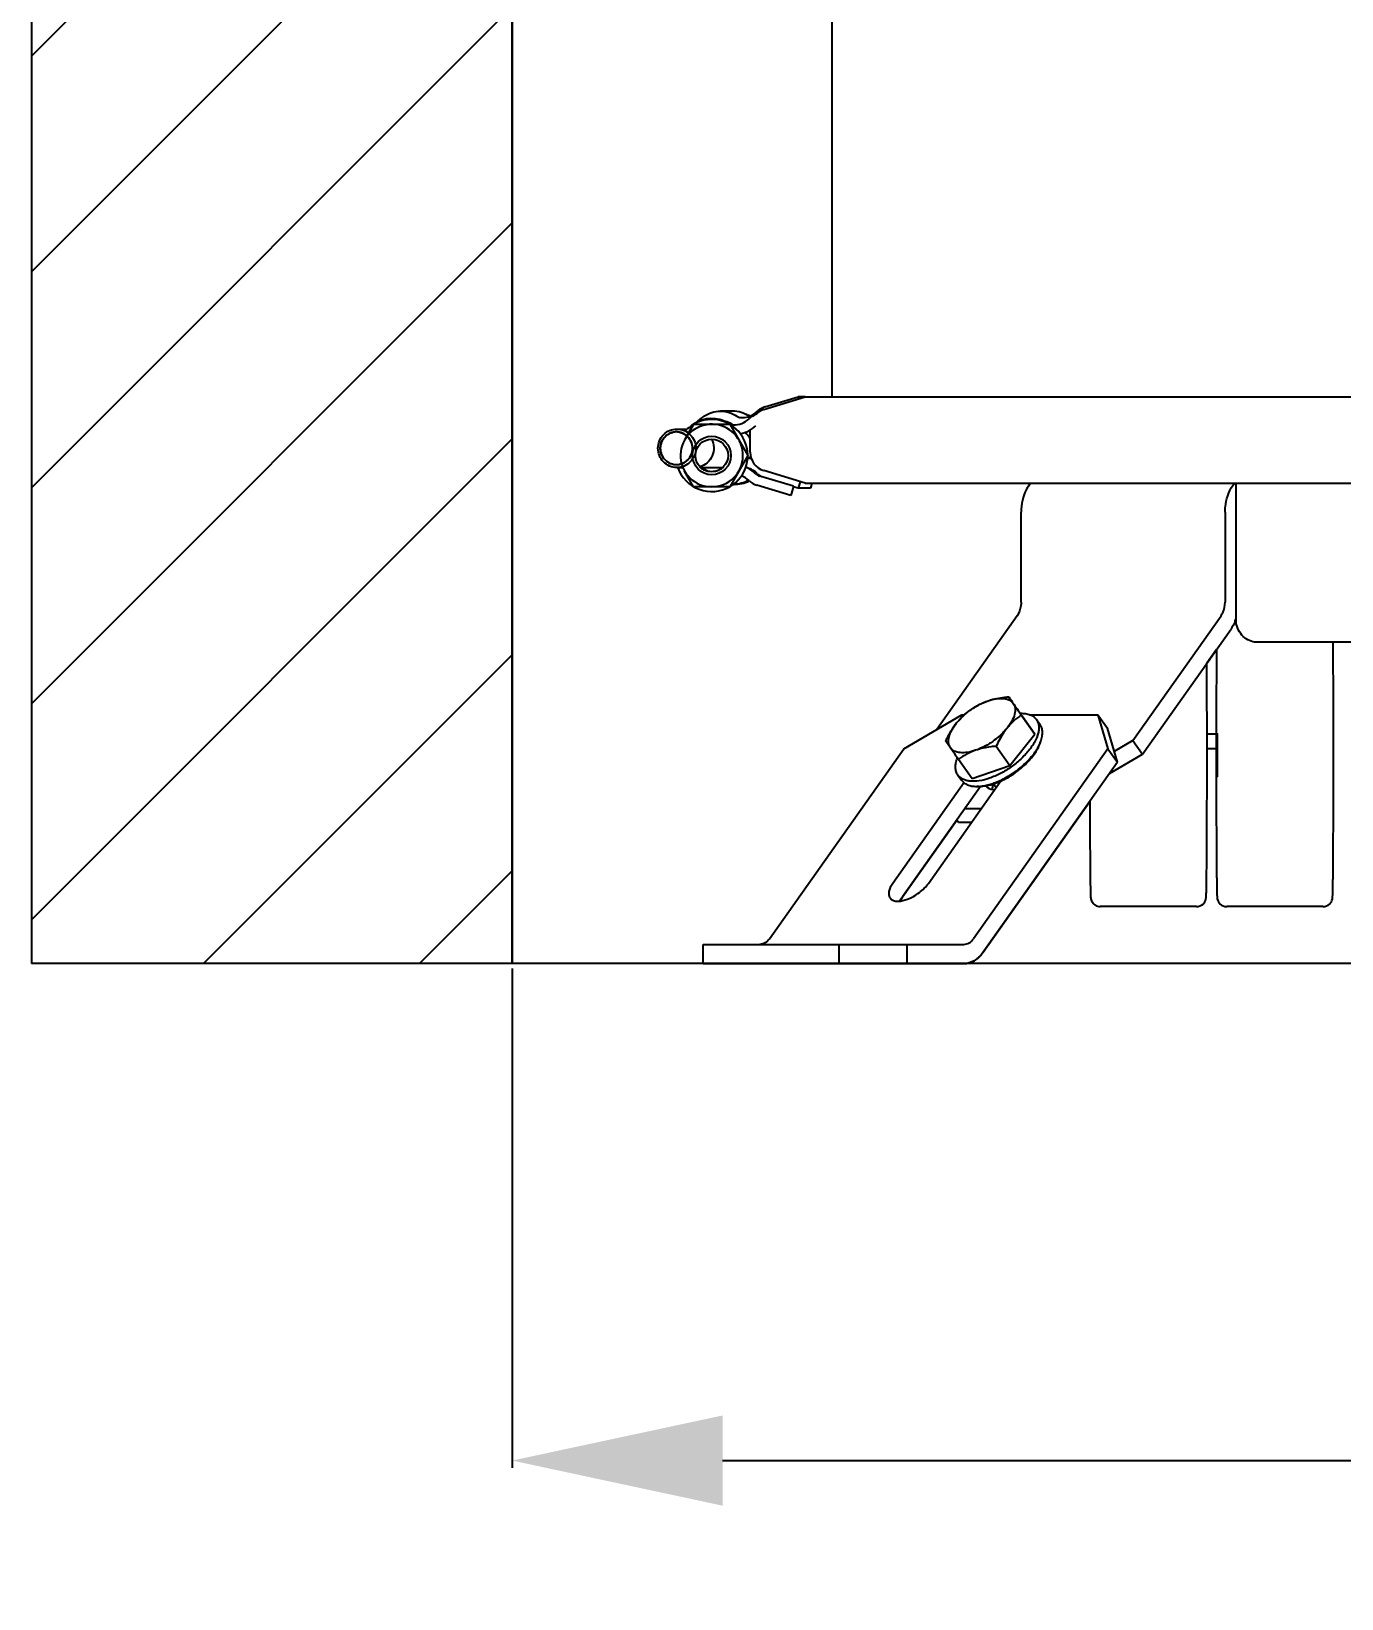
# Model space of a CAD drawing. Header units: millimetres. Extents: x 14017 to 18361, y 6223 to 10695.
# Drawn here: x 17336.2 to 17608.7, y 7869.7 to 8195.5 of the extents above; entities that cross this region are included whole.
import ezdxf

# ---------------------------------------------------------------- set-up
doc = ezdxf.new("R2010")
doc.units = ezdxf.units.MM
doc.header["$LTSCALE"] = 384.175
doc.header["$PDMODE"] = 3
doc.header["$PDSIZE"] = 8
doc.layers.get('0').update_dxf_attribs({"linetype": 'CONTINUOUS'})
doc.layers.get('Defpoints').update_dxf_attribs({"linetype": 'CONTINUOUS'})
doc.styles.get("Standard").update_dxf_attribs({"font": 'calibri.ttf'})
doc.dimstyles.get("Standard").update_dxf_attribs({"dimtxt": 43.75, "dimasz": 43.75, "dimexe": 1.5, "dimexo": 1, "dimtad": 1, "dimdsep": 46, "dimtxsty": 'Standard', "dimblk": '_FILLED', "dimblk1": '_FILLED', "dimblk2": '_FILLED', "dimcen": 0.09, "dimazin": 2, "dimtol": 1, "dimtp": 0.01, "dimtm": 0.01, "dimtfac": 1, "dimtofl": 0, "dimtmove": 0, "dimatfit": 3, "dimldrblk": '_FILLED', "dimfxl": 1, "dimtolj": 1, "dimarcsym": 0})

# ---------------------------------------------------------------- blocks, each defined once
blk = doc.blocks.new('_FILLED')
at = {"color": 0, "linetype": 'ByBlock'}
blk.add_solid([(0, 0), (-1, 0.2143), (-1, -0.2143)], dxfattribs=at)
blk = doc.blocks.new('*D315')
at = {"color": 0, "lineweight": -2}
for p, q in [((17436.23, 8000.7), (17436.23, 7896.87)), ((18169.52, 8000.7), (18169.52, 7896.87)), ((17479.98, 7898.37), (17753.54, 7898.37)), ((18125.77, 7898.37), (17852.22, 7898.37))]:
    blk.add_line(p, q, dxfattribs=at)
at = {"layer": 'Defpoints', "color": 0}
for p in [(17436.23, 8001.7), (18169.52, 8001.7), (18169.52, 7898.37)]:
    blk.add_point(p, dxfattribs=at)
at = {"color": 0, "linetype": 'ByBlock', "lineweight": -2, "xscale": 43.75, "yscale": 43.75, "zscale": 43.75, "rotation": 180}
blk.add_blockref('_FILLED', (17436.23, 7898.37), dxfattribs=at)
at = {"color": 0, "linetype": 'ByBlock', "lineweight": -2, "xscale": 43.75, "yscale": 43.75, "zscale": 43.75}
blk.add_blockref('_FILLED', (18169.52, 7898.37), dxfattribs=at)
at = {"color": 0, "insert": (17802.88, 7898.37), "char_height": 43.75, "attachment_point": 5}
blk.add_mtext('\\A1;735', dxfattribs=at)

msp = doc.modelspace()

# ---------------------------------------------------------------- hatches: boundary and pattern name
h = msp.add_hatch()
h.set_pattern_fill('ANSI31', color=256, scale=10)
h.set_pattern_definition([(45, (12648.91, 6152.246), (-22.45064, 22.45064), [])])
h.paths.add_polyline_path([(17336.23173, 10190.93502), (17336.23173, 10445.00949), (17436.23173, 10445.00949), (17436.23173, 10240.93502), (17436.23173, 10190.93502)])
h.paths.add_polyline_path([(17436.23173, 10079.29268), (17336.23173, 10079.29268), (17336.23173, 9970.93502), (17436.23173, 9970.93502)])
h.paths.add_polyline_path([(17436.23173, 10079.29268), (17336.23173, 10079.29268), (17336.23173, 9970.93502), (17336.23173, 8001.69523), (17436.23173, 8001.69523), (17436.23173, 9882.93502), (17436.23173, 9920.93502), (17436.23173, 9970.93502)])

# ---------------------------------------------------------------- linework, layer by layer
for p, q in [((17336.23173, 10445.00949), (17336.23173, 8001.69523)), ((17436.23173, 8001.69523), (17436.23173, 10445.00949)), ((17436.23173, 9882.93502), (17436.23173, 8001.69523)), ((17436.23173, 8001.69523), (17336.23173, 8001.69523)), ((18169.5206, 8001.69523), (17436.23173, 8001.69523)), ((17475.94615, 8001.69523), (17436.23173, 8001.69523))]:
    msp.add_line(p, q)
at = {"linetype": 'Continuous'}
for p, q in [((17502.73427, 8215.93502), (17502.73427, 8119.50494)), ((17488.56479, 8116.88032), (17497.14953, 8119.50494)), ((17488.79608, 8117.43201), (17495.71324, 8119.53932)), ((17497.14953, 8119.53931), (17495.71324, 8119.53932)), ((17495.84155, 8119.10505), (17495.71324, 8119.53932)), ((17497.14953, 8119.50494), (18148.31901, 8119.50494)), ((17482.06627, 8116.53501), (17479.53943, 8116.53502)), ((17483.95198, 8115.20832), (17484.12953, 8115.20461)), ((17470.49213, 8112.83509), (17472.65766, 8112.83507)), ((17472.1086, 8110.59353), (17472.57271, 8111.39457)), ((17472.57271, 8111.39457), (17473.98998, 8113.84069)), ((17473.98998, 8113.84069), (17481.49552, 8113.82934)), ((17481.49552, 8113.82934), (17483.36692, 8110.57651)), ((17485.73427, 8108.01495), (17485.73427, 8112.65445)), ((17483.36692, 8110.57651), (17485.23847, 8107.32368)), ((17470.49212, 8104.83509), (17471.67215, 8104.83508)), ((17475.42868, 8104.83505), (17480.03632, 8104.83502)), ((17485.23847, 8107.32368), (17483.3571, 8104.07652)), ((17485.91995, 8106.86543), (17485.20561, 8106.86543)), ((17497.14953, 8101.56511), (17488.56479, 8104.18973)), ((17473.97033, 8100.8407), (17472.09878, 8104.09354)), ((17483.3571, 8104.07652), (17481.47587, 8100.82936)), ((17482.2244, 8101.33501), (17482.37899, 8101.335)), ((17494.15771, 8099.03073), (17487.13366, 8101.13804)), ((17487.41243, 8103.16901), (17487.50878, 8103.32618)), ((17494.73243, 8100.94637), (17487.70838, 8103.05368)), ((17494.73243, 8100.94637), (17494.15771, 8099.03073)), ((17496.11252, 8101.88215), (17495.71324, 8100.53073)), ((17497.14953, 8101.56511), (18148.31901, 8101.56511)), ((17498.54569, 8101.56511), (17498.24008, 8100.53071)), ((17586.74871, 8101.56511), (17586.74871, 8072.53502)), ((17481.47587, 8100.82936), (17473.97033, 8100.8407)), ((17495.71324, 8100.53073), (17494.70031, 8100.83932)), ((17498.24008, 8100.53071), (17495.71324, 8100.53073)), ((17542.06845, 8076.84873), (17542.06845, 8095.53502)), ((17584.48947, 8095.53502), (17584.48947, 8076.84873)), ((17541.23992, 8074.02031), (17524.5222, 8050.38088)), ((17565.31546, 8048.07918), (17583.66094, 8074.02031)), ((17567.31571, 8045.25075), (17585.66119, 8071.19188)), ((17699.88866, 8068.53502), (17590.99153, 8068.53502)), ((17582.71462, 8066.98407), (17580.69699, 8064.13036)), ((17539.48357, 8057.18726), (17542.32666, 8053.16702)), ((17517.69219, 8046.37987), (17529.76299, 8053.45094)), ((17529.76299, 8053.45094), (17530.31183, 8053.45094)), ((17531.47519, 8054.37079), (17531.62039, 8054.47426)), ((17531.62039, 8054.47426), (17531.71447, 8054.54001)), ((17542.12005, 8053.39544), (17544.96315, 8049.37521)), ((17544.96315, 8049.37521), (17542.32666, 8053.16702)), ((17543.85365, 8053.45094), (17558.04367, 8053.45094)), ((17545.26868, 8052.43896), (17546.01878, 8051.3783)), ((17558.04367, 8053.45094), (17560.04392, 8050.62251)), ((17558.04367, 8053.45094), (17560.11321, 8046.37987)), ((17539.74055, 8042.87315), (17544.96315, 8049.37521)), ((17562.11346, 8043.55144), (17560.04392, 8050.62251)), ((17582.6518, 8049.38846), (17580.74148, 8049.38846)), ((17489.74868, 8006.8668), (17517.69219, 8046.37987)), ((17560.11321, 8046.37987), (17532.1697, 8006.8668)), ((17536.89745, 8046.89338), (17539.74055, 8042.87315)), ((17546.02079, 8047.49144), (17546.18742, 8047.96292)), ((17560.11321, 8046.37987), (17562.11346, 8043.55144)), ((17565.31546, 8048.07918), (17561.45088, 8045.81531)), ((17565.31546, 8048.07918), (17567.31571, 8045.25075)), ((17580.74313, 8046.38846), (17582.65017, 8046.38846)), ((17529.03837, 8044.18314), (17531.88146, 8040.16291)), ((17531.88146, 8040.16291), (17539.74055, 8042.87315)), ((17562.11346, 8043.55144), (17534.16996, 8004.03838)), ((17560.4857, 8041.24974), (17567.31571, 8045.25075)), ((17530.20004, 8039.32268), (17515.38994, 8018.3807)), ((17522.81362, 8018.3807), (17537.86355, 8039.66182)), ((17528.93944, 8040.89098), (17529.68954, 8039.83031)), ((17536.34858, 8039.07373), (17536.89812, 8038.29666)), ((17533.65324, 8038.54878), (17517.39019, 8015.55227)), ((17533.35359, 8038.53324), (17532.85352, 8038.53324)), ((17530.39184, 8033.93704), (17533.81501, 8033.93704)), ((17534.21145, 8004.03838), (17556.36409, 8035.37093)), ((17517.42329, 8015.55227), (17528.72779, 8031.54128)), ((17528.71268, 8031.56265), (17529.03377, 8031.10862)), ((17529.03377, 8031.10862), (17531.81476, 8031.10862)), ((17578.54807, 8013.53502), (17558.54851, 8013.53502)), ((17604.84479, 8013.53502), (17584.84523, 8013.53502)), ((17475.94615, 8005.69523), (17530.16945, 8005.69523)), ((17475.94615, 8001.69523), (17475.94615, 8005.69523)), ((17504.22683, 8001.69523), (17504.22683, 8005.69523)), ((17518.36896, 8001.69523), (17518.36896, 8005.69523)), ((17475.94615, 8001.69523), (17530.16945, 8001.69523))]:
    msp.add_line(p, q, dxfattribs=at)
for radius in [4, 3.4]:
    msp.add_circle((17477.73285, 8107.33502), radius, dxfattribs=at)
for centre, radius, start, end in [((17489.94918, 8113.66511), 3.93944, 107.0200952, 125.470028), ((17477.73394, 8108.53502), 6.5, 57.5350906, 125.393709), ((17477.73371, 8107.33502), 7.5, 300.0148233, 119.8235551), ((17479.61836, 8110.09209), 6.46596, 122.9298592, 139.9339925), ((17482.07036, 8110.1517), 4.3838, 106.8757623, 108.2526733), ((17482.2966, 8115.70665), 2, 237.5350906, 267.6536916), ((17482.39608, 8118.13461), 4.43, 267.6536916, 314.2941479), ((17482.36221, 8109.00388), 7.33378, 62.8778128, 70.661595), ((17488.28311, 8112.10072), 4, 106.6999999, 134.2941479), ((17486.56576, 8117.16551), 1.95997, 237.1372072, 239.9969309), ((17489.73427, 8113.0551), 4, 106.9999999, 134.7109531), ((17489.96505, 8113.64944), 3.96142, 125.5254398, 134.7294511), ((17470.38944, 8108.92267), 3.31242, 90.0274532, 103.0594115), ((17470.38628, 8108.92275), 3.31233, 76.9684241, 89.972707), ((17477.73285, 8107.33502), 6.5, 197.0260666, 195.1501186), ((17477.73371, 8107.33502), 7.5, 120.0383772, 132.7043365), ((17484.04623, 8117.12603), 3.92185, 237.1377817, 240.6722304), ((17482.39608, 8118.13461), 6.43, 281.7379293, 314.2941479), ((17482.36063, 8108.90751), 3.93123, 54.0164061, 54.7039906), ((17482.35312, 8108.89767), 3.94361, 49.4063558, 54.0120726), ((17489.73427, 8108.01495), 4, 180, 253.0000001), ((17470.38943, 8108.74742), 3.31233, 256.9684241, 269.972707), ((17470.38626, 8108.74751), 3.31242, 270.0274532, 283.0594115), ((17477.73371, 8107.33502), 7.5, 199.5017795, 299.8235222), ((17479.57566, 8109.92761), 6.40039, 232.7881031, 245.4246452), ((17482.1884, 8108.78937), 7.49751, 213.1745484, 216.5867863), ((17477.73394, 8108.53502), 4.5, 249.3985923, 290.3519846), ((17482.39608, 8098.93544), 6.43, 45.7058521, 67.9385787), ((17484.12595, 8100.60518), 6.26071, 72.1112254, 80.0767551), ((17486.56606, 8102.90401), 1.96054, 120.0019906, 122.484714), ((17481.97111, 8108.82506), 4.22958, 332.3589899, 337.4236716), ((17482.39608, 8098.93544), 4.43, 45.7058521, 70.1170315), ((17488.28311, 8104.96933), 4, 225.7058521, 253.3000001), ((17482.36108, 8108.66733), 7.33537, 295.5097431, 295.6874657), ((17488.28311, 8104.96933), 2, 225.7058521, 253.3000001), ((17481.98591, 8108.75411), 7.44274, 313.4675421, 315.3129338), ((17489.96492, 8106.42258), 3.96272, 225.2919132, 241.8168514), ((17482.30429, 8108.74828), 7.43468, 312.1267359, 313.747849), ((17577.74461, 8076.44661), 9.5216, 337.7984914, 341.7667065), ((17522.93074, 8011.65839), 6.74495, 144.7389797, 144.8901122), ((17528.25873, 8008.24704), 7.29024, 324.520105, 324.739101)]:
    msp.add_arc(centre, radius, start, end, dxfattribs=at)
for points, knots in [([(17476.10339, 8115.51921), (17476.61079, 8115.84701), (17477.72368, 8116.36), (17478.93676, 8116.53503), (17479.53943, 8116.53502)], [0, 0, 0, 0, 0.500582873, 1, 1, 1, 1]), ([(17479.53943, 8116.53502), (17480.14209, 8116.53502), (17481.35514, 8116.35998), (17482.468, 8115.847), (17482.97539, 8115.51921)], [0, 0, 0, 0, 0.499417158, 1, 1, 1, 1]), ([(17485.50223, 8115.51919), (17484.99488, 8115.84695), (17483.88214, 8116.35992), (17482.6692, 8116.53495), (17482.0666, 8116.535)], [0, 0, 0, 0, 0.500586104, 1, 1, 1, 1]), ([(17482.97539, 8115.51921), (17483.04805, 8115.47226), (17483.34881, 8115.3046), (17483.69481, 8115.21902), (17483.95198, 8115.20832)], [0, 0, 0, 0, 0.251561221, 1, 1, 1, 1]), ([(17484.12953, 8115.20462), (17484.68865, 8115.20453), (17485.82023, 8115.42772), (17486.77838, 8116.06868), (17487.17717, 8116.46378)], [0, 0, 0, 0, 0.498998549, 1, 1, 1, 1]), ([(17470.49212, 8104.83509), (17469.97949, 8104.83509), (17468.9406, 8105.04448), (17467.63123, 8105.93652), (17466.75691, 8107.26777), (17466.45085, 8108.83509), (17466.75692, 8110.40241), (17467.63124, 8111.73367), (17468.9406, 8112.6257), (17469.97949, 8112.83509), (17470.49213, 8112.83509)], [0, 0, 0, 0, 0.124114877, 0.248748622, 0.374116319, 0.499999969, 0.625883628, 0.751251347, 0.875885114, 1, 1, 1, 1]), ([(17469.64253, 8105.52039), (17469.27755, 8105.60497), (17468.56941, 8105.90399), (17467.44106, 8106.92493), (17466.77293, 8108.83418), (17467.44013, 8110.74377), (17468.56799, 8111.76528), (17469.276, 8112.06466), (17469.64096, 8112.14942)], [0, 0, 0, 0, 0.125029964, 0.250635059, 0.499996006, 0.749356811, 0.874965638, 1, 1, 1, 1]), ([(17470.38786, 8112.23509), (17469.95211, 8112.23509), (17469.06905, 8112.05711), (17467.95611, 8111.29886), (17467.21293, 8110.16732), (17466.95274, 8108.83509), (17467.21292, 8107.50287), (17467.9561, 8106.37132), (17469.06905, 8105.61308), (17469.9521, 8105.43509), (17470.38785, 8105.43509)], [0, 0, 0, 0, 0.12411685, 0.248748527, 0.37411579, 0.500000031, 0.625884263, 0.751251504, 0.87588316, 1, 1, 1, 1]), ([(17470.38785, 8105.43509), (17470.82359, 8105.43509), (17471.70665, 8105.61307), (17472.8196, 8106.37132), (17473.56278, 8107.50286), (17473.82296, 8108.83509), (17473.56278, 8110.16731), (17472.8196, 8111.29886), (17471.70666, 8112.0571), (17470.8236, 8112.23509), (17470.38786, 8112.23509)], [0, 0, 0, 0, 0.12411685, 0.248748527, 0.37411579, 0.500000031, 0.625884263, 0.751251504, 0.87588316, 1, 1, 1, 1]), ([(17470.49213, 8112.83509), (17471.00476, 8112.83509), (17472.04365, 8112.62569), (17473.35302, 8111.73366), (17474.22733, 8110.40241), (17474.5334, 8108.83509), (17474.22733, 8107.26776), (17473.35301, 8105.93651), (17472.04364, 8105.04448), (17471.00475, 8104.83509), (17470.49212, 8104.83509)], [0, 0, 0, 0, 0.124114877, 0.248748622, 0.374116319, 0.499999969, 0.625883628, 0.751251347, 0.875885114, 1, 1, 1, 1]), ([(17471.13317, 8112.14978), (17471.49816, 8112.06521), (17472.20629, 8111.76619), (17473.33465, 8110.74525), (17474.00277, 8108.836), (17473.33558, 8106.92641), (17472.20771, 8105.9049), (17471.4997, 8105.60552), (17471.13474, 8105.52076)], [0, 0, 0, 0, 0.125029964, 0.250635059, 0.499996006, 0.749356811, 0.874965638, 1, 1, 1, 1]), ([(17477.68078, 8110.72888), (17477.95718, 8110.20663), (17478.28027, 8109.02213), (17477.96047, 8107.22356), (17476.90955, 8105.73585), (17475.8413, 8105.14558), (17475.27926, 8104.98484)], [0, 0, 0, 0, 0.250891076, 0.501930179, 0.75178412, 1, 1, 1, 1]), ([(17485.73635, 8110.77167), (17485.66985, 8110.90162), (17485.37878, 8111.40492), (17484.98146, 8111.84655), (17484.64324, 8112.12014)], [0, 0, 0, 0, 0.251256282, 1, 1, 1, 1]), ([(17487.17717, 8103.60627), (17486.89912, 8103.88174), (17486.26724, 8104.35944), (17485.5301, 8104.64992), (17485.15123, 8104.7425)], [0, 0, 0, 0, 0.50088075, 1, 1, 1, 1]), ([(17485.42167, 8102.15367), (17484.93244, 8101.90032), (17483.89419, 8101.50311), (17482.79299, 8101.35056), (17482.24308, 8101.33716)], [0, 0, 0, 0, 0.500390545, 1, 1, 1, 1]), ([(17482.37896, 8101.335), (17482.91874, 8101.335), (17484.00245, 8101.45606), (17485.03232, 8101.81428), (17485.52016, 8102.04707)], [0, 0, 0, 0, 0.499648836, 1, 1, 1, 1]), ([(17544.02601, 8101.58699), (17543.7094, 8101.19991), (17542.53449, 8099.3929), (17542.06845, 8097.17878), (17542.06845, 8095.53502)], [0, 0, 0, 0, 0.233263735, 1, 1, 1, 1]), ([(17584.48947, 8095.53502), (17584.48947, 8096.10425), (17584.64758, 8098.2367), (17585.4514, 8100.36974), (17586.44703, 8101.58699)], [0, 0, 0, 0, 0.265768453, 1, 1, 1, 1]), ([(17542.06845, 8076.84873), (17542.06845, 8076.58806), (17542.00088, 8075.6007), (17541.66136, 8074.61624), (17541.23992, 8074.02031)], [0, 0, 0, 0, 0.263153447, 1, 1, 1, 1]), ([(17583.66094, 8074.02031), (17583.79579, 8074.21099), (17584.29074, 8075.07426), (17584.48947, 8076.09107), (17584.48947, 8076.84873)], [0, 0, 0, 0, 0.235621305, 1, 1, 1, 1]), ([(17590.99153, 8068.53502), (17590.50219, 8068.53502), (17589.48965, 8068.75705), (17588.20305, 8069.66446), (17587.24815, 8070.97293), (17586.86822, 8072.00396), (17586.74871, 8072.53502)], [0, 0, 0, 0, 0.23458135, 0.480469557, 0.739044127, 1, 1, 1, 1]), ([(17607.04046, 8045.03502), (17607.04046, 8047.28181), (17607.03356, 8055.11929), (17607.01188, 8062.95686), (17606.96304, 8068.54736)], [0, 0, 0, 0, 0.286670806, 1, 1, 1, 1]), ([(17582.71483, 8067.03836), (17582.70348, 8065.50754), (17582.66143, 8058.17316), (17582.64955, 8050.83864), (17582.64955, 8045.03502)], [0, 0, 0, 0, 0.208721739, 1, 1, 1, 1]), ([(17580.74375, 8045.03502), (17580.74375, 8046.76326), (17580.73984, 8053.14859), (17580.72326, 8059.53393), (17580.69691, 8064.19094)], [0, 0, 0, 0, 0.270658028, 1, 1, 1, 1]), ([(17531.71447, 8054.54001), (17531.99258, 8054.73288), (17533.09088, 8055.44384), (17534.27971, 8056.02115), (17535.19671, 8056.33739)], [0, 0, 0, 0, 0.258658418, 1, 1, 1, 1]), ([(17531.7325, 8054.55251), (17532.25681, 8054.91612), (17533.36818, 8055.6018), (17534.56888, 8056.12087), (17535.19671, 8056.33739)], [0, 0, 0, 0, 0.4899907, 1, 1, 1, 1]), ([(17535.19671, 8056.33739), (17535.53282, 8056.45329), (17536.93132, 8056.87417), (17538.3845, 8057.08866), (17539.48357, 8057.18726)], [0, 0, 0, 0, 0.243679973, 1, 1, 1, 1]), ([(17535.19671, 8056.33739), (17535.75481, 8056.52985), (17536.82016, 8056.81066), (17538.34022, 8056.89823), (17539.4422, 8056.63471), (17540.09874, 8056.20906), (17540.34439, 8055.94058), (17540.4445, 8055.7966)], [0, 0, 0, 0, 0.315668048, 0.585379114, 0.807996901, 0.906230568, 1, 1, 1, 1]), ([(17540.4445, 8055.7966), (17540.54477, 8055.6524), (17540.71132, 8055.3277), (17540.88355, 8054.56099), (17540.75196, 8053.43009), (17540.15007, 8052.02354), (17539.52261, 8051.11176), (17539.15144, 8050.64966)], [0, 0, 0, 0, 0.093483706, 0.191669583, 0.414572554, 0.684519724, 1, 1, 1, 1]), ([(17539.48357, 8057.18726), (17539.54212, 8057.1016), (17539.86084, 8056.63695), (17540.18207, 8056.17403), (17540.4445, 8055.7966)], [0, 0, 0, 0, 0.184137394, 1, 1, 1, 1]), ([(17540.4445, 8055.7966), (17540.56402, 8055.6247), (17541.1217, 8054.82372), (17541.68074, 8054.0237), (17542.12005, 8053.39544)], [0, 0, 0, 0, 0.214518918, 1, 1, 1, 1]), ([(17528.65587, 8051.73124), (17528.84914, 8051.97186), (17529.69611, 8052.94529), (17530.67953, 8053.79708), (17531.47519, 8054.37079)], [0, 0, 0, 0, 0.23933208, 1, 1, 1, 1]), ([(17528.65587, 8051.73124), (17529.06547, 8052.24119), (17529.94503, 8053.18332), (17530.94745, 8053.99025), (17531.45782, 8054.35827)], [0, 0, 0, 0, 0.509687757, 1, 1, 1, 1]), ([(17545.26859, 8052.43907), (17545.39544, 8052.25974), (17545.60681, 8051.85553), (17545.7664, 8051.16761), (17545.77346, 8050.40715), (17545.5739, 8049.26102), (17544.92317, 8047.72454), (17543.913, 8046.25208), (17542.88601, 8045.07133), (17541.99561, 8044.18766), (17541.02242, 8043.34582), (17539.63982, 8042.30114), (17537.82532, 8041.18766), (17536.27545, 8040.50366), (17535.49912, 8040.23522)], [0, 0, 0, 0, 0.038365639, 0.078609926, 0.122254994, 0.170299762, 0.280928328, 0.410311008, 0.480781285, 0.554047307, 0.629222389, 0.705359181, 0.856528815, 1, 1, 1, 1]), ([(17542.12005, 8053.39544), (17541.57872, 8053.01426), (17540.51398, 8052.1757), (17539.5831, 8051.18707), (17539.15144, 8050.64966)], [0, 0, 0, 0, 0.489923756, 1, 1, 1, 1]), ([(17541.92924, 8053.73389), (17542.29105, 8053.74265), (17542.97724, 8053.7101), (17543.92787, 8053.47726), (17544.71371, 8053.06213), (17545.11333, 8052.65857), (17545.26859, 8052.43907)], [0, 0, 0, 0, 0.291852977, 0.550919101, 0.783183123, 1, 1, 1, 1]), ([(17526.40188, 8047.97496), (17526.55917, 8048.31418), (17527.19937, 8049.62781), (17527.97447, 8050.8829), (17528.65587, 8051.73124)], [0, 0, 0, 0, 0.255749433, 1, 1, 1, 1]), ([(17527.36281, 8046.5843), (17527.26255, 8046.7285), (17527.096, 8047.0532), (17526.92376, 8047.81991), (17527.05535, 8048.95081), (17527.65724, 8050.35736), (17528.2847, 8051.26913), (17528.65587, 8051.73124)], [0, 0, 0, 0, 0.093483706, 0.191669583, 0.414572554, 0.684519724, 1, 1, 1, 1]), ([(17539.15144, 8050.64966), (17538.94939, 8050.3981), (17538.06167, 8049.3815), (17537.02589, 8048.49745), (17536.18692, 8047.90664)], [0, 0, 0, 0, 0.239222277, 1, 1, 1, 1]), ([(17539.15144, 8050.64966), (17538.92814, 8050.37165), (17538.05739, 8049.19486), (17537.36264, 8047.89667), (17536.89745, 8046.89338)], [0, 0, 0, 0, 0.243824229, 1, 1, 1, 1]), ([(17546.18742, 8047.96292), (17546.30158, 8048.28592), (17546.47429, 8048.91421), (17546.54617, 8049.84193), (17546.40802, 8050.67953), (17546.16796, 8051.16735), (17546.01877, 8051.37829)], [0, 0, 0, 0, 0.289854311, 0.548302156, 0.781390056, 1, 1, 1, 1]), ([(17582.84527, 8049.53501), (17582.83797, 8049.53499), (17582.84884, 8049.48896), (17582.83399, 8049.44075), (17582.83835, 8049.3245), (17582.83266, 8049.18024), (17582.83125, 8048.9905), (17582.82718, 8048.66606), (17582.82375, 8048.17609), (17582.82005, 8047.50312), (17582.81744, 8046.73501), (17582.81578, 8045.90168), (17582.81542, 8045.32763), (17582.81542, 8045.03502)], [0, 0, 0, 0, 0.004866129, 0.019274168, 0.043129105, 0.076191192, 0.118148668, 0.168601418, 0.292951324, 0.44447839, 0.617335106, 0.80494443, 1, 1, 1, 1]), ([(17582.87512, 8045.03502), (17582.87512, 8045.32764), (17582.87475, 8045.90169), (17582.8731, 8046.73502), (17582.87049, 8047.50313), (17582.86679, 8048.1761), (17582.86336, 8048.66608), (17582.85929, 8048.99052), (17582.85788, 8049.18028), (17582.85218, 8049.3245), (17582.85654, 8049.44081), (17582.8417, 8049.48891), (17582.85256, 8049.53503), (17582.84527, 8049.53501)], [0, 0, 0, 0, 0.195058254, 0.382666306, 0.555523783, 0.707051261, 0.831402759, 0.881857004, 0.923814136, 0.956876575, 0.980729943, 0.995136466, 1, 1, 1, 1]), ([(17527.36281, 8046.5843), (17527.25951, 8046.73287), (17526.93813, 8047.19567), (17526.61773, 8047.65918), (17526.40188, 8047.97496)], [0, 0, 0, 0, 0.321138205, 1, 1, 1, 1]), ([(17529.03837, 8044.18314), (17528.88117, 8044.40795), (17528.32201, 8045.20789), (17527.76338, 8046.0082), (17527.36281, 8046.5843)], [0, 0, 0, 0, 0.281066161, 1, 1, 1, 1]), ([(17532.6106, 8046.04351), (17532.0525, 8045.85105), (17530.98715, 8045.57024), (17529.46709, 8045.48267), (17528.36511, 8045.74618), (17527.70857, 8046.17184), (17527.46292, 8046.44032), (17527.36281, 8046.5843)], [0, 0, 0, 0, 0.315668048, 0.585379114, 0.807996901, 0.906230568, 1, 1, 1, 1]), ([(17532.6106, 8046.04351), (17531.96133, 8045.81961), (17530.72131, 8045.27947), (17529.57732, 8044.56272), (17529.03837, 8044.18314)], [0, 0, 0, 0, 0.51024617, 1, 1, 1, 1]), ([(17536.18692, 8047.90664), (17535.90224, 8047.70616), (17534.77655, 8046.96745), (17533.55441, 8046.36899), (17532.6106, 8046.04351)], [0, 0, 0, 0, 0.258577393, 1, 1, 1, 1]), ([(17536.89745, 8046.89338), (17536.52573, 8046.86004), (17535.07648, 8046.70179), (17533.63665, 8046.39735), (17532.6106, 8046.04351)], [0, 0, 0, 0, 0.255881109, 1, 1, 1, 1]), ([(17537.86327, 8039.65514), (17538.79973, 8040.0784), (17540.60519, 8041.10459), (17542.97632, 8043.01107), (17544.85599, 8045.13623), (17545.74642, 8046.71527), (17546.0207, 8047.4912)], [0, 0, 0, 0, 0.266782106, 0.536101607, 0.786355146, 1, 1, 1, 1]), ([(17538.06453, 8039.93219), (17538.95306, 8040.36553), (17540.6644, 8041.38011), (17542.93264, 8043.21994), (17544.77213, 8045.25617), (17545.68865, 8046.75845), (17546.00828, 8047.505)], [0, 0, 0, 0, 0.265602477, 0.532097131, 0.781814622, 1, 1, 1, 1]), ([(17546.00828, 8047.505), (17546.02469, 8047.54333), (17546.08805, 8047.69452), (17546.14669, 8047.84769), (17546.18742, 8047.96292)], [0, 0, 0, 0, 0.254398206, 1, 1, 1, 1]), ([(17528.93953, 8040.89086), (17528.78474, 8041.10971), (17528.53791, 8041.61914), (17528.40758, 8042.49518), (17528.50276, 8043.46552), (17528.69872, 8044.12108), (17528.82638, 8044.45813)], [0, 0, 0, 0, 0.216956492, 0.449282174, 0.708298833, 1, 1, 1, 1]), ([(17578.54807, 8013.53502), (17579.0388, 8013.53502), (17579.97244, 8013.89923), (17580.52382, 8014.9174), (17580.5755, 8015.71041), (17580.59664, 8016.38589), (17580.61537, 8017.26254), (17580.63339, 8018.41844), (17580.65073, 8019.85028), (17580.66708, 8021.54527), (17580.68844, 8024.28015), (17580.71039, 8028.20611), (17580.72937, 8033.40617), (17580.74111, 8039.09559), (17580.74375, 8043.02703), (17580.74375, 8045.03502)], [0, 0, 0, 0, 0.045173417, 0.082632934, 0.09974387, 0.118087443, 0.144888482, 0.180439655, 0.224512586, 0.276699062, 0.336476903, 0.476272302, 0.638100231, 0.815159113, 1, 1, 1, 1]), ([(17582.64955, 8045.03502), (17582.64955, 8043.02677), (17582.65218, 8039.09484), (17582.66393, 8033.4049), (17582.6829, 8028.20458), (17582.70486, 8024.27858), (17582.72623, 8021.54371), (17582.74258, 8019.84877), (17582.75993, 8018.41705), (17582.77793, 8017.26132), (17582.7967, 8016.38491), (17582.81779, 8015.70932), (17582.86986, 8014.9165), (17583.42152, 8013.89891), (17584.35463, 8013.53502), (17584.84523, 8013.53502)], [0, 0, 0, 0, 0.184865319, 0.36194443, 0.523773985, 0.663571148, 0.723348597, 0.775533454, 0.819602889, 0.855148497, 0.881941877, 0.900277198, 0.91741346, 0.954839426, 1, 1, 1, 1]), ([(17582.81542, 8045.03502), (17582.81542, 8044.74241), (17582.81578, 8044.16836), (17582.81744, 8043.33502), (17582.82005, 8042.56691), (17582.82375, 8041.89395), (17582.82718, 8041.40397), (17582.83125, 8041.07953), (17582.83266, 8040.88977), (17582.83835, 8040.74555), (17582.834, 8040.62924), (17582.84884, 8040.58114), (17582.83797, 8040.53502), (17582.84527, 8040.53504)], [0, 0, 0, 0, 0.195058254, 0.382666306, 0.555523783, 0.707051261, 0.831402759, 0.881857004, 0.923814136, 0.956876575, 0.980729943, 0.995136466, 1, 1, 1, 1]), ([(17582.84527, 8040.53504), (17582.85257, 8040.53506), (17582.8417, 8040.58109), (17582.85654, 8040.6293), (17582.85218, 8040.74555), (17582.85788, 8040.8898), (17582.85929, 8041.07955), (17582.86336, 8041.40399), (17582.86679, 8041.89396), (17582.87049, 8042.56692), (17582.8731, 8043.33503), (17582.87475, 8044.16837), (17582.87512, 8044.74242), (17582.87512, 8045.03502)], [0, 0, 0, 0, 0.004866129, 0.019274168, 0.043129105, 0.076191192, 0.118148668, 0.168601418, 0.292951324, 0.44447839, 0.617335106, 0.80494443, 1, 1, 1, 1]), ([(17604.84479, 8013.53502), (17605.33552, 8013.53502), (17606.26916, 8013.89923), (17606.82054, 8014.9174), (17606.87222, 8015.71041), (17606.89336, 8016.38589), (17606.91209, 8017.26254), (17606.93011, 8018.41844), (17606.94745, 8019.85028), (17606.9638, 8021.54527), (17606.98516, 8024.28015), (17607.00711, 8028.20611), (17607.02609, 8033.40617), (17607.03783, 8039.09559), (17607.04046, 8043.02703), (17607.04046, 8045.03502)], [0, 0, 0, 0, 0.045173417, 0.082632934, 0.09974387, 0.118087443, 0.144888482, 0.180439655, 0.224512586, 0.276699062, 0.336476903, 0.476272302, 0.638100231, 0.815159113, 1, 1, 1, 1]), ([(17535.49912, 8040.23522), (17534.80288, 8039.99448), (17533.47553, 8039.64212), (17531.81901, 8039.54521), (17530.67828, 8039.74043), (17529.9675, 8040.00063), (17529.37512, 8040.37948), (17529.06589, 8040.71222), (17528.93953, 8040.89086)], [0, 0, 0, 0, 0.315188418, 0.584701034, 0.701793363, 0.80820995, 0.906381257, 1, 1, 1, 1]), ([(17529.68954, 8039.83032), (17529.83873, 8039.61937), (17530.21867, 8039.23047), (17530.96237, 8038.82112), (17531.86101, 8038.57976), (17532.51095, 8038.53324), (17532.85352, 8038.53324)], [0, 0, 0, 0, 0.218610361, 0.451698673, 0.71014683, 1, 1, 1, 1]), ([(17533.34118, 8038.54931), (17533.57062, 8038.5641), (17534.55903, 8038.6701), (17535.52781, 8038.92512), (17536.24921, 8039.17456)], [0, 0, 0, 0, 0.231483242, 1, 1, 1, 1]), ([(17533.35334, 8038.53324), (17533.86903, 8038.53321), (17534.96762, 8038.65701), (17536.02909, 8038.95218), (17536.57949, 8039.1425)], [0, 0, 0, 0, 0.469633628, 1, 1, 1, 1]), ([(17536.11749, 8037.89254), (17536.11889, 8037.98325), (17536.1468, 8038.37655), (17536.25396, 8038.76136), (17536.36233, 8039.04424)], [0, 0, 0, 0, 0.230473568, 1, 1, 1, 1]), ([(17536.24921, 8039.17456), (17536.40011, 8039.22674), (17537.01647, 8039.45128), (17537.61849, 8039.71465), (17538.06453, 8039.93219)], [0, 0, 0, 0, 0.243424052, 1, 1, 1, 1]), ([(17536.57949, 8039.1425), (17536.68611, 8039.17936), (17537.11983, 8039.3353), (17537.5461, 8039.51179), (17537.86327, 8039.65514)], [0, 0, 0, 0, 0.244780408, 1, 1, 1, 1]), ([(17532.85352, 8038.53324), (17532.89348, 8038.53324), (17533.05614, 8038.53462), (17533.21874, 8038.54142), (17533.34118, 8038.54931)], [0, 0, 0, 0, 0.245652182, 1, 1, 1, 1]), ([(17534.79795, 8038.66869), (17534.88485, 8038.54599), (17535.34839, 8038.05416), (17536.0548, 8037.86963), (17536.56948, 8037.83546)], [0, 0, 0, 0, 0.225696422, 1, 1, 1, 1]), ([(17556.36355, 8035.39967), (17556.36693, 8033.9245), (17556.37505, 8031.10004), (17556.3921, 8027.08801), (17556.41311, 8023.55672), (17556.43432, 8020.95826), (17556.45361, 8019.18832), (17556.4677, 8018.1132), (17556.4826, 8017.21553), (17556.49702, 8016.49785), (17556.51431, 8015.95075), (17556.53378, 8015.38991), (17556.67185, 8014.62707), (17557.36073, 8013.77838), (17558.15315, 8013.53502), (17558.54851, 8013.53502)], [0, 0, 0, 0, 0.192643789, 0.368851567, 0.523938803, 0.653806588, 0.708198041, 0.755090858, 0.794220996, 0.825437178, 0.848842718, 0.865674849, 0.898812667, 0.948370356, 1, 1, 1, 1]), ([(17515.38994, 8018.3807), (17515.19386, 8018.10344), (17514.86601, 8017.5603), (17514.57065, 8016.72903), (17514.52451, 8015.96813), (17514.69262, 8015.52277), (17514.81563, 8015.34901)], [0, 0, 0, 0, 0.312262051, 0.579903977, 0.804235428, 1, 1, 1, 1]), ([(17514.81563, 8015.34901), (17515.52273, 8014.35025), (17517.88875, 8014.73678), (17519.73412, 8015.64583), (17521.29199, 8016.66275), (17522.29178, 8017.64279), (17522.81362, 8018.3807)], [0, 0, 0, 0, 0.399957194, 0.54907759, 0.704613074, 1, 1, 1, 1]), ([(17516.8921, 8014.71161), (17516.9254, 8014.78173), (17517.07263, 8015.07264), (17517.24682, 8015.34953), (17517.39019, 8015.55227)], [0, 0, 0, 0, 0.238174767, 1, 1, 1, 1]), ([(17517.41303, 8015.53773), (17517.36514, 8015.46961), (17517.18676, 8015.20557), (17517.02819, 8014.92776), (17516.92708, 8014.7152)], [0, 0, 0, 0, 0.2613265, 1, 1, 1, 1]), ([(17489.74868, 8006.8668), (17489.50568, 8006.52319), (17488.92775, 8005.93752), (17488.12327, 8005.69523), (17487.74843, 8005.69523)], [0, 0, 0, 0, 0.528910688, 1, 1, 1, 1]), ([(17530.16945, 8005.69523), (17530.54429, 8005.69523), (17531.34877, 8005.93752), (17531.9267, 8006.52319), (17532.1697, 8006.8668)], [0, 0, 0, 0, 0.471089312, 1, 1, 1, 1]), ([(17534.16996, 8004.03838), (17533.68396, 8003.35115), (17532.52809, 8002.17982), (17530.91914, 8001.69523), (17530.16945, 8001.69523)], [0, 0, 0, 0, 0.528910688, 1, 1, 1, 1]), ([(17530.21196, 8001.69523), (17530.95753, 8001.69523), (17532.557, 8002.17426), (17533.70983, 8003.33452), (17534.19532, 8004.01565)], [0, 0, 0, 0, 0.471280197, 1, 1, 1, 1])]:
    msp.add_open_spline(points, degree=3, knots=knots, dxfattribs=at)
for points in [[(17481.91816, 8113.83177), (17481.47929, 8114.11529), (17480.98164, 8114.32296), (17480.47118, 8114.43442)], [(17586.56028, 8072.84873), (17586.32262, 8072.26705), (17586.024, 8071.70491), (17585.66119, 8071.19188)]]:
    msp.add_open_spline(points, degree=3, dxfattribs=at)

# ---------------------------------------------------------------- dimensions: what is measured, and where the dimension line sits
dim = msp.add_linear_dim(base=(18169.5206, 7898.36963), p1=(17436.23173, 8001.69523), p2=(18169.5206, 8001.69523), text='735', dimstyle='Standard', override={"dimtad": 0, "dimtih": 1, "dimtoh": 1, "dimdec": 4, "dimzin": 0, "dimcen": 62.865, "dimadec": 0, "dimazin": 0, "dimtdec": 4, "dimtzin": 0})
dim.commit()
dim.dimension.update_dxf_attribs({"geometry": '*D315', "text_midpoint": (17802.87617, 7898.36963), "dimtype": 160})

doc.saveas('drawing.dxf')
